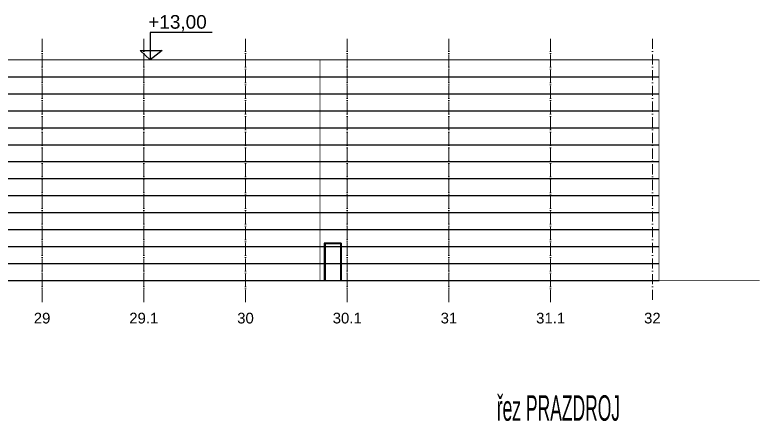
# Model space of a CAD drawing. Header units: millimetres. Extents: x 325046 to 1268204, y 1875583 to 2761998.
# Drawn here: x 1040476 to 1084434, y 2402404 to 2426347 of the extents above; entities that cross this region are included whole.
import ezdxf
from ezdxf.enums import TextEntityAlignment as Align

# ---------------------------------------------------------------- set-up
doc = ezdxf.new("R2010")
doc.units = ezdxf.units.MM
doc.header["$LTSCALE"] = 100
doc.linetypes.add('ACAD_ISO10W100', pattern=[18.5, 12, -3, 0.5, -3])
doc.linetypes.add('SO02_F11anp01$0${ Leader Line}', pattern=[0])
doc.layers.add('FASÁDY kresba', color=7, linetype='Continuous')
doc.layers.add('Objekty - osy', color=5, linetype='ACAD_ISO10W100', lineweight=20)
for name, color, linetype, true_color in [('POPIS MÍSTNOSTÍ', 7, 'Continuous', 0x072bf2), ('Popis OS', 7, 'Continuous', 0xbd0a5d), ('VÝŠKOVÉ KOTY', 7, 'Continuous', 0xf90b4b)]:
    doc.layers.add(name, color=color, linetype=linetype, true_color=true_color)
doc.styles.add('ARIAL NARROW', font='ARIALN.TTF')
doc.styles.add('ARIL-TENKÝ', font='arial.ttf')

msp = doc.modelspace()

# ---------------------------------------------------------------- hatches: boundary and pattern name
at = {"layer": 'FASÁDY kresba'}
h = msp.add_hatch(dxfattribs=at)
h.set_pattern_fill('_USER', color=256, scale=1000, angle=540, pattern_type=0)
h.set_pattern_definition([(180, (21851.4, -268302.6), (-4e-13, -1000), [])])
h.paths.add_polyline_path([(1018473.7, 2423697.4), (1018473.7, 2410697.4), (1078473.7, 2410697.4), (1078473.7, 2423696.4), (1066668.7, 2423696.4), (1066668.7, 2423697.4)])

# ---------------------------------------------------------------- linework, layer by layer
for p, q in [((1059729.3, 2412897.4), (1058728.7, 2412897.4)), ((1059679.3, 2412847.4), (1058778.7, 2412847.4))]:
    msp.add_line(p, q, dxfattribs=at)
at = {"layer": 'FASÁDY kresba', "ltscale": 20}
for p, q in [((1058728.7, 2412897.4), (1058728.7, 2410697.4)), ((1059729.3, 2412897.4), (1059729.3, 2410697.4)), ((1058778.7, 2412847.4), (1058778.7, 2410697.4)), ((1059679.3, 2412847.4), (1059679.3, 2410697.4))]:
    msp.add_line(p, q, dxfattribs=at)
at = {"layer": 'FASÁDY kresba', "ltscale": 20, "const_width": 50}
for points in [[(1078473.7, 2410697.4), (1078473.7, 2423697.4), (1018473.7, 2423697.4)], [(1058473.7, 2410697.2), (1058473.7, 2423697.4)], [(754078.7, 2409597.3), (765528.5, 2409597.2), (766628.6, 2410697.1), (831648.5, 2410694.5), (832748.5, 2409597.2), (909528.3, 2409594), (910628.7, 2410696.2), (922079.2, 2410696.3), (922629.2, 2410196.3), (933529.2, 2410196.3), (934079.2, 2409596.3), (993534.3, 2409596.3), (994628.5, 2410697.4), (1084409.1, 2410697.4)]]:
    msp.add_lwpolyline(points, dxfattribs=at)
at = {"layer": 'Objekty - osy', "ltscale": 0.5}
for p, q in [((1042078.7, 2424942.9), (1042078.7, 2409404.4)), ((1042078.7, 2424817.2), (1042078.7, 2409278.7)), ((1048078.7, 2424942.9), (1048078.7, 2409404.4)), ((1048078.7, 2424817.2), (1048078.7, 2409278.7)), ((1054078.7, 2424942.9), (1054078.7, 2409404.4)), ((1054078.7, 2424817.2), (1054078.7, 2409278.7)), ((1060078.7, 2424942.9), (1060078.7, 2409404.4)), ((1060078.7, 2424817.2), (1060078.7, 2409278.7)), ((1066078.7, 2424942.9), (1066078.7, 2409404.4)), ((1066078.7, 2424817.2), (1066078.7, 2409278.7)), ((1072078.7, 2424942.9), (1072078.7, 2409404.4)), ((1072078.7, 2424817.2), (1072078.7, 2409278.7)), ((1078078.7, 2424942.9), (1078078.7, 2409404.4))]:
    msp.add_line(p, q, dxfattribs=at)
at = {"layer": 'VÝŠKOVÉ KOTY', "ltscale": 100}
msp.add_lwpolyline([(1052121.3, 2425313.9), (1048464.3, 2425313.9), (1048464.3, 2423697.4), (1047872.6, 2424251.7), (1049156, 2424251.7), (1048464.3, 2423697.4)], dxfattribs=at)

# ---------------------------------------------------------------- texts
at = {"layer": 'POPIS MÍSTNOSTÍ', "style": 'ARIAL NARROW', "width": 0.6}
msp.add_text('řez PRAZDROJ', height=1500, dxfattribs=at).set_placement((1068901, 2402425))
at = {"layer": 'Popis OS', "linetype": 'ByBlock', "style": 'ARIL-TENKÝ'}
for s, p in [('29', (1042078.7, 2408473)), ('29.1', (1048078.7, 2408473)), ('30', (1054078.7, 2408473)), ('30.1', (1060078.7, 2408473)), ('31', (1066078.7, 2408473)), ('31.1', (1072078.7, 2408473)), ('32', (1078078.7, 2408473))]:
    msp.add_text(s, height=630, dxfattribs=at).set_placement(p, align=Align.MIDDLE_CENTER)
at = {"layer": 'VÝŠKOVÉ KOTY', "linetype": 'SO02_F11anp01$0${ Leader Line}', "style": 'ARIL-TENKÝ'}
msp.add_text('+13,00', height=800, dxfattribs=at).set_placement((1050067.9, 2425934.9), align=Align.MIDDLE_CENTER)

doc.saveas('drawing.dxf')
